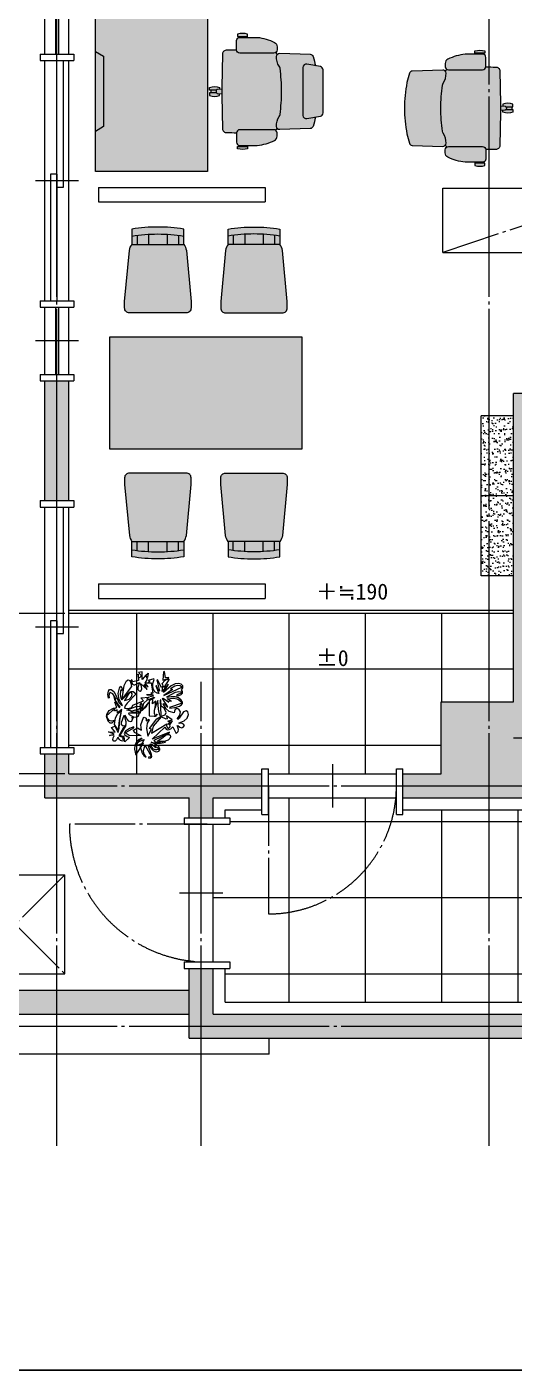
# Model space of a CAD drawing. Header units: millimetres. Extents: x 11317 to 32317, y 8490 to 23340.
# Drawn here: x 15983 to 19026, y 8490 to 16876 of the extents above; entities that cross this region are included whole.
import ezdxf

# ---------------------------------------------------------------- set-up
doc = ezdxf.new("R2010")
doc.units = ezdxf.units.MM
doc.header["$LTSCALE"] = 25
doc.linetypes.add('1点鎖線15', pattern=[18, 15, -1.125, 0.75, -1.125])
doc.linetypes.add('JIS_08_50', pattern=[53, 50, -1.125, 0.75, -1.125])
doc.layers.add('サイズ', color=6, linetype='Continuous', plot=False)
for name, color, linetype, lineweight in [('基準線', 1, 'JIS_08_50', 9), ('壁', 4, 'Continuous', 13), ('室名', 2, 'Continuous', 9), ('家具', 6, 'Continuous', 9), ('建具', 2, 'Continuous', 9), ('文字', 2, 'Continuous', 9), ('植栽', 3, 'Continuous', 9), ('見下げ', 3, 'Continuous', 9), ('間仕切', 2, 'Continuous', 9), ('雑', 6, 'Continuous', 9)]:
    doc.layers.add(name, color=color, linetype=linetype, lineweight=lineweight)
doc.styles.get("Standard").update_dxf_attribs({"font": 'MS Mincho.ttf', "width": 0.8})
doc.styles.add('ゴシック', font='MS Gothic.ttf')
doc.dimstyles.new('1-50', dxfattribs={"dimscale": 50, "dimtxt": 3, "dimasz": 0.75, "dimexe": 0, "dimexo": 0.5, "dimgap": 0.25, "dimtad": 1, "dimdec": 0, "dimdsep": 46, "dimlunit": 6, "dimtxsty": 'ゴシック', "dimblk1": 'DOT', "dimblk2": 'DOT', "dimsah": 1, "dimcen": 0.75, "dimadec": 0, "dimazin": 0, "dimtfac": 1, "dimtdec": 0, "dimtmove": 2, "dimatfit": 3, "dimldrblk": 'DOT', "dimfxl": 0, "dimtolj": 1, "dimtzin": 0, "dimlwd": 5, "dimlwe": 5, "dimarcsym": 0})

# ---------------------------------------------------------------- blocks, each defined once
blk = doc.blocks.new('*U14')
at = {"color": 0, "linetype": 'ByBlock', "lineweight": -2}
for points in [[(0, 600, -0.047458), (160.1, 584.2, -0.020178), (218.1, 569.5, -0.319451), (232.2, 551.2), (238.4, 361.1, -0.417291), (218.8, 340.4, -0.151809), (156.7, 358.2, 0.113964), (144.1, 362.9, 0.028395), (0, 373, 0.028395), (-144.1, 362.9, 0.113964), (-156.7, 358.2, -0.151809), (-218.8, 340.4, -0.417291), (-238.4, 361.1), (-232.2, 551.2, -0.319451), (-218.1, 569.5, -0.020178), (-160.1, 584.2, -0.047458)], [(-279.2, 345.2), (-259.4, 345.2, -0.414214), (-239.4, 325.2), (-239.4, 111.7, -0.414214), (-259.4, 91.7), (-317.7, 91.7, -0.371125), (-337.5, 108.7), (-337.5, 221, -0.087014), (-306.1, 328.5, -0.285598)], [(279.2, 345.2), (259.4, 345.2, 0.414214), (239.4, 325.2), (239.4, 111.7, 0.414214), (259.4, 91.7), (317.7, 91.7, 0.371125), (337.5, 108.7), (337.5, 221, 0.087014), (306.1, 328.5, 0.285598)]]:
    blk.add_lwpolyline(points, format="xyb", close=True, dxfattribs=at)
for points in [[(-231.6, 345.5, 0.036161), (-241.8, 334.8)], [(231.6, 345.5, -0.036161), (241.8, 334.8)], [(-337.5, 160.1), (-357.7, 160.1, 0.132155), (-357.7, 97.5), (-343.1, 97.5), (-343.1, 160.1)], [(-258.2, 91.8, -0.002949), (-257, 30.8, 0.426675), (-233.1, 3.9), (-26.8, 0), (26.8, 0), (233.1, 3.9, 0.426675), (257, 30.8, -0.002949), (258.2, 91.8)], [(337.5, 160.1), (357.7, 160.1, -0.132155), (357.7, 97.5), (343.1, 97.5), (343.1, 160.1)], [(-14.5, 0), (-12.9, -29.8, 0.271847), (0, -36.8, 0.271847), (12.9, -29.8), (14.5, 0)], [(-8.5, -34.4), (-8.5, -77.2), (-25, -77.2, -0.186325), (-25, -15), (-13.7, -15)], [(8.5, -34.4), (8.5, -77.2), (25, -77.2, 0.186325), (25, -15), (13.7, -15)]]:
    blk.add_lwpolyline(points, format="xyb", dxfattribs=at)
for points in [[(-337.2, 107.3), (-343.1, 107.3)], [(337.2, 107.3), (343.1, 107.3)], [(-8.5, -70.1), (8.5, -70.1)]]:
    blk.add_lwpolyline(points, dxfattribs=at)
blk = doc.blocks.new('*U12')
at = {"color": 0, "linetype": 'ByBlock', "lineweight": -2}
blk.add_lwpolyline([(0, 535.4, 0.045154), (-161.5, 522.6), (-161.5, 427.3), (161.5, 427.3), (161.5, 522.6, 0.045154)], format="xyb", close=True, dxfattribs=at)
for points in [[(161.5, 427.3, -0.135443), (177.9, 389.8), (207.5, 70.6), (207.5, 30, -0.414889), (177.4, 0), (-177.4, 0, -0.414889), (-207.5, 30), (-207.5, 70.6), (-177.9, 389.8, -0.135443), (-161.5, 427.3)], [(-161.5, 479.6, -0.035347), (0, 492.3, -0.035347), (161.5, 479.6)]]:
    blk.add_lwpolyline(points, format="xyb", dxfattribs=at)
for points in [[(-128.9, 484), (-128.9, 427.3)], [(-57.6, 490.4), (-57.6, 427.3)], [(57.6, 490.4), (57.6, 427.3)], [(128.9, 484), (128.9, 427.3)]]:
    blk.add_lwpolyline(points, dxfattribs=at)
blk = doc.blocks.new('*U15')
at = {"color": 0, "linetype": 'ByBlock', "lineweight": -2}
for points in [[(134.8, 631.8), (-134.8, 631.8, 0.363756), (-154.5, 615.2), (-169.6, 529.7, 0.466538), (-149.9, 506.2), (149.9, 506.2, 0.466538), (169.6, 529.7), (154.5, 615.2, 0.363756), (134.8, 631.8)], [(159.9, 584.2, -0.000032), (160.1, 584.2, -0.020178), (218.1, 569.5, -0.319451), (232.2, 551.2), (238.4, 361.1, -0.417291), (218.8, 340.4, -0.151809), (156.7, 358.2, 0.113964), (144.1, 362.9, 0.028395), (0, 373, 0.028395), (-144.1, 362.9, 0.113964), (-156.7, 358.2, -0.151809), (-218.8, 340.4, -0.417291), (-238.4, 361.1), (-232.2, 551.2, -0.319451), (-218.1, 569.5, -0.020178), (-160.1, 584.2, -0.000032), (-159.9, 584.2)], [(-231.6, 345.5, 0.036161), (-241.8, 334.8)], [(231.6, 345.5, -0.036161), (241.8, 334.8)], [(-337.5, 160.1), (-357.7, 160.1, 0.132155), (-357.7, 97.5), (-343.1, 97.5), (-343.1, 160.1)], [(-258.2, 91.8, -0.002949), (-257, 30.8, 0.426675), (-233.1, 3.9), (-26.8, 0), (26.8, 0), (233.1, 3.9, 0.426675), (257, 30.8, -0.002949), (258.2, 91.8)], [(337.5, 160.1), (357.7, 160.1, -0.132155), (357.7, 97.5), (343.1, 97.5), (343.1, 160.1)], [(-14.5, 0), (-12.9, -29.8, 0.271847), (0, -36.8, 0.271847), (12.9, -29.8), (14.5, 0)], [(-8.5, -34.4), (-8.5, -77.2), (-25, -77.2, -0.186325), (-25, -15), (-13.7, -15)], [(8.5, -34.4), (8.5, -77.2), (25, -77.2, 0.186325), (25, -15), (13.7, -15)]]:
    blk.add_lwpolyline(points, format="xyb", dxfattribs=at)
for points in [[(-279.2, 345.2), (-259.4, 345.2, -0.414214), (-239.4, 325.2), (-239.4, 111.7, -0.414214), (-259.4, 91.7), (-317.7, 91.7, -0.371125), (-337.5, 108.7), (-337.5, 221, -0.087014), (-306.1, 328.5, -0.285598)], [(279.2, 345.2), (259.4, 345.2, 0.414214), (239.4, 325.2), (239.4, 111.7, 0.414214), (259.4, 91.7), (317.7, 91.7, 0.371125), (337.5, 108.7), (337.5, 221, 0.087014), (306.1, 328.5, 0.285598)]]:
    blk.add_lwpolyline(points, format="xyb", close=True, dxfattribs=at)
for points in [[(-337.2, 107.3), (-343.1, 107.3)], [(337.2, 107.3), (343.1, 107.3)], [(-8.5, -70.1), (8.5, -70.1)]]:
    blk.add_lwpolyline(points, dxfattribs=at)
blk = doc.blocks.new('樹木平面（CAD素材.com）d3dfde2f')
at = {"color": 0, "linetype": 'ByBlock', "lineweight": -2}
for points in [[(-295, 156), (-271, 325), (-241, 381), (-220, 393), (-201, 385), (-186, 355), (-180, 312), (-295, 156), (-295, 157)], [(-13, 341), (31, 309), (-7, 353), (21, 404), (0, 455), (-45, 397), (-47, 496), (-92, 487), (-55, 443), (-77, 424), (-86, 420), (-94, 466), (-92, 388), (-163, 368), (-173, 394), (-182, 390), (-174, 353), (-165, 339), (-152, 331), (-136, 332), (-81, 361), (-102, 301), (-99, 276), (-85, 257), (-69, 253), (-58, 261), (-50, 282), (-53, 310), (-65, 349), (15, 273), (-21, 337)], [(-54, -334), (-51, -343), (-98, -372), (-95, -380), (-19, -349), (-70, -439), (-44, -521), (-24, -552), (4, -570), (-25, -525), (-31, -486), (-18, -444), (-7, -425), (70, -566), (34, -572), (39, -584), (59, -580), (70, -570), (74, -563), (71, -538), (41, -458), (31, -419), (39, -415), (70, -466), (91, -486), (116, -499), (139, -503), (163, -496), (173, -481), (174, -469), (164, -443), (133, -418), (66, -384), (134, -396), (182, -397), (203, -394), (244, -384), (242, -377), (129, -391), (109, -367), (105, -358), (297, -268), (294, -260), (81, -348), (237, -195), (254, -220), (270, -228), (290, -227), (313, -217), (336, -194), (380, -274), (402, -252), (408, -224), (399, -195), (392, -180), (400, -177), (424, -195), (448, -203), (468, -196), (481, -176), (472, -158), (446, -148), (417, -150), (416, -141), (479, -116), (518, -84), (532, -37), (523, -5), (503, 6), (471, -6), (415, -82), (398, -99), (395, -89), (426, -48), (434, -6), (414, 30), (386, 38), (367, 25), (356, 4), (354, -17), (291, 0), (252, 32), (216, 96), (227, 100), (265, 56), (274, 59), (210, 163), (218, 167), (286, 114), (263, 134), (320, 130), (268, 159), (348, 164), (385, 158), (412, 144), (441, 118), (452, 105), (296, 49), (300, 41), (361, 48), (420, 65), (447, 84), (457, 100), (457, 115), (442, 142), (408, 171), (365, 183), (316, 182), (265, 175), (261, 184), (370, 240), (410, 250), (440, 244), (453, 237), (383, 204), (386, 196), (413, 200), (441, 213), (456, 230), (456, 248), (445, 269), (461, 294), (461, 318), (442, 339), (408, 350), (367, 344), (316, 318), (219, 237), (280, 331), (277, 340), (205, 251), (211, 315), (195, 297), (144, 395), (136, 392), (171, 257), (162, 253), (134, 321), (126, 318), (164, 224), (142, 229), (114, 245), (95, 278), (87, 313), (88, 350), (104, 399), (100, 407), (29, 387), (51, 377), (30, 358)], [(51, 187), (96, 196), (93, 205), (15, 202), (11, 211), (69, 215), (78, 218), (62, 232), (91, 234), (71, 355), (-7, 353), (-7, 353)], [(0, 455), (30, 478), (22, 425), (0, 455)], [(224, 299), (202, 349), (237, 386), (267, 402), (290, 405), (224, 299), (224, 299)], [(286, 414), (284, 422), (245, 418), (231, 500), (222, 496), (213, 390), (286, 414), (285, 414)], [(-57, -304), (-208, -301), (-258, -269), (-149, -204), (-150, -194), (-205, -213), (-253, -246), (-270, -274), (-262, -294), (-234, -311), (-209, -320), (-206, -327), (-263, -378), (-270, -314), (-326, -303), (-245, -176), (-283, -182), (-303, -169), (-303, -136), (-272, -45), (-251, -125), (-248, -158), (-263, -194), (-284, -209), (-338, -305), (-289, -321), (-287, -351), (-284, -329), (-276, -326), (-274, -352), (-279, -365), (-292, -371), (-315, -362), (-333, -345), (-347, -325), (-354, -328), (-365, -356), (-382, -371), (-400, -370), (-412, -354), (-409, -330), (-394, -305), (-398, -296), (-456, -300), (-395, -283), (-466, -254), (-384, -260), (-428, -200), (-387, -182), (-347, -261), (-334, -210), (-326, -108), (-299, 23), (-352, -17), (-360, 20), (-391, 5), (-396, 13), (-385, 39), (-497, -58), (-473, -119), (-448, -142), (-420, -141), (-392, -114), (-428, -122), (-458, -113), (-481, -74), (-486, -38), (-459, 12), (-402, 41), (-361, 49), (-388, 117), (-378, 120), (-332, 50), (-321, 54), (-388, 149), (-396, 183), (-383, 150), (-372, 153), (-413, 218), (-444, 238), (-456, 230), (-462, 198), (-459, 168), (-468, 164), (-475, 210), (-466, 253), (-452, 272), (-432, 272), (-398, 247), (-369, 193), (-337, 113), (-313, 86), (-293, 76), (-334, 150), (-347, 223), (-331, 289), (-312, 317), (-289, 271), (-294, 261), (-309, 268), (-318, 257), (-322, 210), (-311, 165), (-301, 144), (-201, 243), (-268, 136), (-209, 154), (-176, 191), (-170, 220), (-192, 247), (-160, 247), (-120, 218), (-234, 105), (-259, 68), (-266, 39), (-217, 35), (-176, 50), (-162, 79), (-29, 134), (-61, 172), (-61, 171)], [(-61, 171), (-61, 171), (40, 178), (14, 153), (20, 144), (105, 180), (107, 170), (83, 158), (43, 134), (42, -54), (103, -60), (120, -58), (123, -62), (128, -54), (119, -58), (110, -27), (109, 16), (115, 46), (115, 47)], [(224, 199), (450, 303), (428, 321), (393, 324), (362, 315), (310, 284), (332, 274), (225, 199)], [(-393, -163), (-379, -81), (-348, -25), (-310, 7), (-335, -113), (-346, -230), (-393, -163), (-393, -163)], [(-238, 18), (-186, 36), (-112, 66), (-81, 63), (-61, 43), (-84, 30), (-177, 5), (-238, 18), (-238, 18)], [(-55, 104), (-41, 22), (-69, 18), (-72, -22), (-213, -21), (-217, -33), (-171, -57), (-154, -67), (-167, -96), (-171, -71), (-114, -67), (-92, -55), (-84, -31), (-88, -9), (-40, 17), (3, 56), (32, 110), (-37, 25), (-37, 49), (-25, 102), (20, 144), (20, 144)], [(-55, 104), (-63, 100), (-73, 78), (-54, 34), (-126, 14), (-96, 8), (-92, 0), (-141, -14), (-171, -11), (-194, 6)], [(-58, -304), (-143, -261), (-154, -234), (-106, -205), (-56, -233), (-64, -166), (-31, -76), (-21, -72), (3, -82), (6, -118), (39, -96), (42, -105), (17, -146), (7, -215), (25, -310), (70, -222), (45, -213), (139, -94), (192, -61), (241, -44), (253, -12), (230, 40), (191, 67), (189, 144), (179, 141), (187, -45), (176, -49), (156, 28), (150, 138), (123, 76), (115, 46), (124, 128), (82, 94), (86, 150), (83, 158)], [(-263, -41), (-235, -102), (-220, -118), (-192, -127), (-175, -121), (-167, -96)], [(129, -52), (141, -35), (138, -43), (134, -50), (129, -52), (130, -52)], [(-54, -334), (-85, -350), (-117, -380), (-138, -422), (-143, -470), (-127, -544), (-30, -395), (-98, -422), (-114, -408), (-93, -383)], [(139, -375), (215, -321), (242, -300), (265, -288), (290, -288), (302, -298), (306, -318), (299, -339), (280, -357), (240, -371), (139, -375), (138, -376)], [(56, -408), (65, -404), (123, -450), (118, -433), (168, -468), (156, -474), (139, -479), (119, -480), (96, -470), (75, -445), (56, -408), (57, -408)]]:
    blk.add_lwpolyline(points, dxfattribs=at)
blk.add_lwpolyline([(255, -96), (193, -69), (93, -184), (71, -273), (261, -155), (260, -180), (266, -196), (275, -207), (287, -208), (301, -196), (305, -182), (298, -168), (334, -116), (284, -164), (283, -155), (308, -126), (279, -127), (277, -119), (329, -106), (260, -56), (266, -92)], close=True, dxfattribs=at)
blk = doc.blocks.new('デスク４')
at = {"color": 0, "linetype": 'ByBlock', "lineweight": -2}
blk.add_lwpolyline([(0, 0), (1200, 0), (1200, -700), (0, -700)], close=True, dxfattribs=at)
blk = doc.blocks.new('_Dot')
at = {"color": 0, "linetype": 'ByBlock', "lineweight": -2}
blk.add_line((-0.5, 0), (-1, 0), dxfattribs=at)
at = {"color": 0, "linetype": 'ByBlock', "const_width": 0.5}
blk.add_lwpolyline([(-0.25, 0, 1), (0.25, 0, 1)], format="xyb", close=True, dxfattribs=at)
blk = doc.blocks.new('*D43')
at = {"layer": 'Defpoints', "color": 0, "transparency": 16777216}
for p in [(16245.6, 13213.1), (15789.2, 12213.1), (16245.6, 12213.1)]:
    blk.add_point(p, dxfattribs=at)
at = {"layer": '文字', "color": 0, "lineweight": 5, "transparency": 16777216}
for p, q in [((16220.6, 13213.1), (15789.2, 13213.1)), ((15789.2, 13175.6), (15789.2, 12250.6)), ((16220.6, 12213.1), (15789.2, 12213.1))]:
    blk.add_line(p, q, dxfattribs=at)
at = {"layer": '文字', "color": 0, "lineweight": 5, "transparency": 16777216, "xscale": 37.5, "yscale": 37.5, "zscale": 37.5}
for p, rotation in [((15789.2, 13213.1), 90), ((15789.2, 12213.1), 270)]:
    blk.add_blockref('_Dot', p, dxfattribs=dict(at, rotation=rotation))
at = {"layer": '文字', "color": 0, "transparency": 16777216, "insert": (15688.8, 12713.1), "char_height": 150, "attachment_point": 5, "rotation": 90}
blk.add_mtext('\\A1;1,000', dxfattribs=at)
blk = doc.blocks.new('デスク６')
at = {"color": 0, "linetype": 'ByBlock', "lineweight": -2}
for p, q in [((0, -250), (50, -280)), ((50, -280), (50, -720)), ((50, -720), (0, -750))]:
    blk.add_line(p, q, dxfattribs=at)
blk.add_lwpolyline([(0, -1000), (0, 0), (700, 0), (700, -1000)], close=True, dxfattribs=at)

msp = doc.modelspace()

# ---------------------------------------------------------------- hatches: boundary and pattern name
at = {"layer": '壁', "transparency": 33554559}
h = msp.add_hatch(color=256, dxfattribs=at)
h.dxf.hatch_style = 1
h.paths.add_polyline_path([(17950.6, 21363.1), (15020.6, 21363.1), (15020.6, 10713.1), (16995.6, 10713.1), (16995.6, 10863.1), (15170.6, 10863.1), (15170.6, 21213.1), (16095.6, 21213.1), (16095.6, 19493.1), (16245.6, 19493.1), (16245.6, 21213.1), (17950.6, 21213.1)])
h = msp.add_hatch(color=256, dxfattribs=at)
h.dxf.hatch_style = 1
h.paths.add_polyline_path([(16245.6, 17913.1), (16095.6, 17913.1), (16095.6, 17165.6), (16245.6, 17165.6)])
h.paths.add_polyline_path([(16245.6, 14665.6), (16095.6, 14665.6), (16095.6, 13918.1), (16245.6, 13918.1)])
h = msp.add_hatch(color=256, dxfattribs=at)
h.dxf.hatch_style = 1
h.paths.add_polyline_path([(18570.6, 12663.1), (18570.6, 12213.1), (18330.6, 12213.1), (18330.6, 12063.1), (19170.6, 12063.1), (19170.6, 12363.1), (19545.6, 12363.1), (19640.6, 12513.1), (19170.6, 12513.1), (19170.6, 13988.1), (20970.6, 13988.1), (20970.6, 12513.1), (20500.6, 12513.1), (20595.6, 12363.1), (20970.6, 12363.1), (20970.6, 12063.1), (21120.6, 12063.1), (21120.6, 14588.1), (20970.6, 14588.1), (20970.6, 14138.1), (19170.6, 14138.1), (19170.6, 14588.1), (19020.6, 14588.1), (19020.6, 12663.1)])
h = msp.add_hatch(color=256, dxfattribs=at)
h.dxf.hatch_style = 1
h.paths.add_polyline_path([(22090.6, 11988.1), (22765.6, 11988.1), (22765.6, 12738.1), (22090.6, 12738.1)])
h.paths.add_polyline_path([(19170.6, 10563.1), (19170.6, 10713.1), (17145.6, 10713.1), (17145.6, 10998.1), (16995.6, 10998.1), (16995.6, 10563.1)])
h.paths.add_polyline_path([(16245.6, 12213.1), (16245.6, 12338.1), (16095.6, 12338.1), (16095.6, 12063.1), (16995.6, 12063.1), (16995.6, 11938.1), (17145.6, 11938.1), (17145.6, 12063.1), (17450.6, 12063.1), (17450.6, 12213.1)])
at = {"layer": '家具', "transparency": 33554483}
h = msp.add_hatch(color=256, dxfattribs=at)
h.dxf.hatch_style = 1
h.paths.add_polyline_path([(17110.6, 16973.1), (16410.6, 16973.1), (16410.6, 16723.1), (16460.6, 16693.1), (16460.6, 16253.1), (16410.6, 16223.1), (16410.6, 15973.1), (17110.6, 15973.1)])
h.paths.add_polyline_path([(16460.6, 16693.1), (16410.6, 16723.1), (16410.6, 16223.1), (16460.6, 16253.1)], flags=17)
h = msp.add_hatch(color=256, dxfattribs=at)
h.dxf.hatch_style = 1
h.paths.add_polyline_path([(17360.7, 16830.9, 0.132155), (17298.1, 16830.9), (17298.1, 16816.3), (17360.7, 16816.3)])
h.paths.add_polyline_path([(17360.7, 16816.3), (17307.9, 16816.3), (17307.9, 16810.4, -0.018643), (17309.3, 16810.6), (17360.7, 16810.6)])
h.paths.add_polyline_path([(17421.6, 16810.6), (17309.3, 16810.6, 0.371125), (17292.3, 16790.9), (17292.3, 16732.5, 0.414214), (17312.3, 16712.5), (17525.8, 16712.5, 0.414214), (17545.8, 16732.5), (17545.8, 16752.3, 0.285598), (17529.1, 16779.2, 0.087014)])
h.paths.add_polyline_path([(17563.5, 16617.2, 0.113964), (17558.8, 16629.9, -0.151809), (17541, 16692, -0.177664), (17546, 16704.8, 0.036161), (17535.4, 16715, -0.125689), (17525.8, 16712.5), (17312.3, 16712.5, -0.397284), (17292.3, 16731.4, -0.002949), (17231.4, 16730.1, 0.426675), (17204.5, 16706.2), (17200.6, 16500), (17200.6, 16446.3), (17204.5, 16240.1, 0.426675), (17231.4, 16216.2, -0.002949), (17292.3, 16214.9, -0.397284), (17312.3, 16233.8), (17525.8, 16233.8, -0.125689), (17535.4, 16231.3, 0.036161), (17546, 16241.5, -0.177664), (17541, 16254.3, -0.151809), (17558.8, 16316.4, 0.113964), (17563.5, 16329.1, 0.028395), (17573.6, 16473.1, 0.028395)])
h.paths.add_polyline_path([(17730.3, 16642.7), (17784.8, 16633.1, 0.000032), (17784.8, 16633.2, 0.020178), (17770.1, 16691.2, 0.321753), (17751.6, 16705.3), (17561.6, 16711.5, 0.417291), (17541, 16692, 0.151809), (17558.8, 16629.9, -0.113964), (17563.5, 16617.2, -0.028395), (17573.6, 16473.1, -0.028395), (17563.5, 16329.1, -0.113964), (17558.8, 16316.4, 0.151809), (17541, 16254.3, 0.417291), (17561.6, 16234.8), (17751.7, 16241, 0.319451), (17770.1, 16255.1, 0.020178), (17784.8, 16313.1, 0.000032), (17784.8, 16313.2), (17730.3, 16303.5, -0.466538), (17706.8, 16323.2), (17706.8, 16623.1, -0.466538)])
h.paths.add_polyline_path([(17832.3, 16607.9, 0.363756), (17815.8, 16627.6), (17730.3, 16642.7, 0.466538), (17706.8, 16623.1), (17706.8, 16323.2, 0.466538), (17730.3, 16303.5), (17815.8, 16318.7, 0.363756), (17832.3, 16338.4)])
h.paths.add_polyline_path([(17545.8, 16194), (17545.8, 16213.8, 0.414214), (17525.8, 16233.8), (17312.3, 16233.8, 0.414214), (17292.3, 16213.8), (17292.3, 16155.4, 0.371125), (17309.3, 16135.6), (17421.6, 16135.6, 0.087014), (17529.1, 16167.1, 0.285598)])
h.paths.add_polyline_path([(17360.7, 16135.6), (17309.3, 16135.6, -0.018643), (17307.9, 16135.9), (17307.9, 16130), (17360.7, 16130)])
h.paths.add_polyline_path([(17360.7, 16115.4), (17360.7, 16130), (17298.1, 16130), (17298.1, 16115.4, 0.132155)])
h.paths.add_polyline_path([(17200.6, 16487.6), (17170.8, 16486.1, 0.271847), (17163.8, 16473.1, 0.271847), (17170.8, 16460.2), (17200.6, 16458.7)])
h.paths.add_polyline_path([(17185.6, 16498.2, 0.186325), (17123.4, 16498.2), (17123.4, 16481.6), (17166.2, 16481.6, -0.111974), (17170.8, 16486.1), (17185.6, 16486.8)])
h.paths.add_polyline_path([(17163.8, 16473.1, -0.15515), (17166.2, 16481.6), (17130.5, 16481.6), (17130.5, 16464.7), (17166.2, 16464.7, -0.15515)])
h.paths.add_polyline_path([(17166.2, 16464.7), (17123.4, 16464.7), (17123.4, 16448.1, 0.186325), (17185.6, 16448.1), (17185.6, 16459.4), (17170.8, 16460.2, -0.111974)])
h = msp.add_hatch(color=256, dxfattribs=at)
h.dxf.hatch_style = 1
h.paths.add_polyline_path([(18843.1, 16725.9, 0.132155), (18780.4, 16725.9), (18780.4, 16711.3), (18843.1, 16711.3)])
h.paths.add_polyline_path([(18833.3, 16711.3), (18780.4, 16711.3), (18780.4, 16705.6), (18831.8, 16705.6, -0.018643), (18833.3, 16705.4)])
h.paths.add_polyline_path([(18848.9, 16685.9, 0.371125), (18831.8, 16705.6), (18719.6, 16705.6, 0.087014), (18612.1, 16674.2, 0.285598), (18595.4, 16647.3), (18595.4, 16627.5, 0.414214), (18615.4, 16607.5), (18828.9, 16607.5, 0.414214), (18848.9, 16627.5)])
h.paths.add_polyline_path([(18936.7, 16601.2, 0.426675), (18909.8, 16625.1, -0.002949), (18848.8, 16626.4, -0.397284), (18828.9, 16607.5), (18615.4, 16607.5, -0.125689), (18605.8, 16610, 0.036161), (18595.1, 16599.8, -0.177664), (18600.2, 16587, -0.151809), (18582.4, 16524.9, 0.113964), (18577.7, 16512.2, 0.028395), (18567.6, 16368.1, 0.028395), (18577.7, 16224.1, 0.113964), (18582.4, 16211.4, -0.151809), (18600.2, 16149.3, -0.177664), (18595.1, 16136.5, 0.036161), (18605.8, 16126.3, -0.125689), (18615.4, 16128.8), (18828.9, 16128.8, -0.397284), (18848.8, 16109.9, -0.002949), (18909.8, 16111.2, 0.426675), (18936.7, 16135.1), (18940.6, 16341.3), (18940.6, 16395)])
h.paths.add_polyline_path([(19017.7, 16393.2, 0.186325), (18955.6, 16393.2), (18955.6, 16381.8), (18970.4, 16381.1, -0.111974), (18975, 16376.6), (19017.7, 16376.6)])
h.paths.add_polyline_path([(19010.7, 16376.6), (18975, 16376.6, -0.15515), (18977.4, 16368.1, -0.15515), (18975, 16359.7), (19010.7, 16359.7)])
h.paths.add_polyline_path([(19017.7, 16359.7), (18975, 16359.7, -0.111974), (18970.4, 16355.2), (18955.6, 16354.4), (18955.6, 16343.1, 0.186325), (19017.7, 16343.1)])
h.paths.add_polyline_path([(18970.4, 16381.1), (18940.6, 16382.6), (18940.6, 16353.7), (18970.4, 16355.2, 0.271847), (18977.4, 16368.1, 0.271847)])
h.paths.add_polyline_path([(18848.9, 16108.8, 0.414214), (18828.9, 16128.8), (18615.4, 16128.8, 0.414214), (18595.4, 16108.8), (18595.4, 16089, 0.285598), (18612.1, 16062.1, 0.087014), (18719.6, 16030.6), (18831.8, 16030.6, 0.371125), (18848.9, 16050.4)])
h.paths.add_polyline_path([(18833.3, 16030.9, -0.018643), (18831.8, 16030.6), (18780.4, 16030.6), (18780.4, 16025), (18833.3, 16025)])
h.paths.add_polyline_path([(18843.1, 16025), (18780.4, 16025), (18780.4, 16010.4, 0.132155), (18843.1, 16010.4)])
h.paths.add_polyline_path([(18567.6, 16368.1, -0.028395), (18577.7, 16512.2, -0.113964), (18582.4, 16524.9, 0.151809), (18600.2, 16587, 0.417291), (18579.5, 16606.5), (18389.4, 16600.3, 0.319451), (18371, 16586.2, 0.020178), (18356.4, 16528.2, 0.047458), (18340.6, 16368.1, 0.047458), (18356.4, 16208.1, 0.020178), (18371, 16150.1, 0.321753), (18389.6, 16136), (18579.5, 16129.8, 0.417291), (18600.2, 16149.3, 0.151809), (18582.4, 16211.4, -0.113964), (18577.7, 16224.1, -0.028395)])
h = msp.add_hatch(color=256, dxfattribs=at)
h.dxf.hatch_style = 1
h.paths.add_polyline_path([(16962.1, 15613.2, 0.045154), (16800.6, 15626.1, 0.045154), (16639.1, 15613.2), (16639.1, 15517.9), (16962.1, 15517.9)])
h.paths.add_polyline_path([(16978.5, 15480.5, 0.135443), (16962.1, 15517.9), (16639.1, 15517.9, 0.135443), (16622.7, 15480.5), (16593.1, 15161.2), (16593.1, 15120.6, 0.414889), (16623.1, 15090.6), (16978.1, 15090.6, 0.413538), (17008.1, 15120.6), (17008.1, 15161.2)])
h = msp.add_hatch(color=256, dxfattribs=at)
h.dxf.hatch_style = 1
h.paths.add_polyline_path([(17562.1, 15613.2, 0.045154), (17400.6, 15626.1, 0.045154), (17239.1, 15613.2), (17239.1, 15517.9), (17562.1, 15517.9)])
h.paths.add_polyline_path([(17578.5, 15480.5, 0.135443), (17562.1, 15517.9), (17239.1, 15517.9, 0.135443), (17222.7, 15480.5), (17193.1, 15161.2), (17193.1, 15120.6, 0.414889), (17223.1, 15090.6), (17578.1, 15090.6, 0.413538), (17608.1, 15120.6), (17608.1, 15161.2)])
h = msp.add_hatch(color=256, dxfattribs=at)
h.dxf.hatch_style = 1
h.paths.add_polyline_path([(16500.6, 14940.6), (16500.6, 14240.6), (17700.6, 14240.6), (17700.6, 14940.6)])
h = msp.add_hatch(color=256, dxfattribs=at)
h.dxf.hatch_style = 1
h.paths.add_polyline_path([(16962.1, 13568.1, -0.045154), (16800.6, 13555.2, -0.045154), (16639.1, 13568.1), (16639.1, 13663.4), (16962.1, 13663.4)])
h.paths.add_polyline_path([(16978.5, 13700.8, -0.135443), (16962.1, 13663.4), (16639.1, 13663.4, -0.135443), (16622.7, 13700.8), (16593.1, 14020.1), (16593.1, 14060.6, -0.414889), (16623.1, 14090.6), (16978.1, 14090.6, -0.413538), (17008.1, 14060.6), (17008.1, 14020.1)])
h = msp.add_hatch(color=256, dxfattribs=at)
h.dxf.hatch_style = 1
h.paths.add_polyline_path([(17562.1, 13568.1, -0.045154), (17400.6, 13555.2, -0.045154), (17239.1, 13568.1), (17239.1, 13663.4), (17562.1, 13663.4)])
h.paths.add_polyline_path([(17578.5, 13700.8, -0.135443), (17562.1, 13663.4), (17239.1, 13663.4, -0.135443), (17222.7, 13700.8), (17193.1, 14020.1), (17193.1, 14060.6, -0.414889), (17223.1, 14090.6), (17578.1, 14090.6, -0.413538), (17608.1, 14060.6), (17608.1, 14020.1)])
at = {"layer": '植栽'}
h = msp.add_hatch(dxfattribs=at)
h.set_pattern_fill('AR-SAND', color=256)
h.set_pattern_definition([(37.5, (0, -366.796), (-1.60003, 48.941324), [0, -38.608, 0, -43.18, 0, -41.275]), (7.5, (0, -366.796), (44.95233, 71.68251), [0, -20.828, 0, -34.798, 0, -13.335]), (327.5, (-31.24, -366.796), (79.09924, 0.14372), [0, -12.7, 0, -45.72, 0, -59.69]), (317.5, (-31.24, -366.796), (76.35565, 22.29293), [0, -6.35, 0, -29.972, 0, -34.29])])
h.paths.add_polyline_path([(19020.6, 14448.1), (18820.6, 14448.1), (18820.6, 13948.1), (19020.6, 13948.1)])
h.paths.add_polyline_path([(19020.6, 13948.1), (18820.6, 13948.1), (18820.6, 13448.1), (19020.6, 13448.1)])
at = {"layer": '雑'}
h = msp.add_hatch(dxfattribs=at)
h.set_pattern_fill('NET', color=256, scale=150)
h.set_pattern_definition([(0, (0, -466.8), (0, 476.25), []), (90, (0, -466.8), (-476.25, 3e-14), [])])
h.paths.add_polyline_path([(19670.6, 10818.1), (19670.6, 10788.1), (20170.6, 10788.1), (20170.6, 10818.1), (20210.6, 10818.1), (20210.6, 10788.1), (20630.6, 10788.1), (20630.6, 10818.1), (20670.6, 10818.1), (20670.6, 10788.1), (22540.6, 10788.1), (22540.6, 11048.1), (22510.6, 11048.1), (22510.6, 11088.1), (22615.6, 11088.1), (22615.6, 11948.1), (22510.6, 11948.1), (22510.6, 11988.1), (22090.6, 11988.1), (22090.6, 11958.1), (22050.6, 11958.1), (22050.6, 11988.1), (21180.6, 11988.1), (21180.6, 11958.1), (21140.6, 11958.1), (21140.6, 11988.1), (20915.6, 11988.1), (20915.6, 12288.1), (20565.6, 12288.1), (19595.6, 12288.1), (19245.6, 12288.1), (19245.6, 11988.1), (18330.6, 11988.1), (18330.6, 11958.1), (18290.6, 11958.1), (18290.6, 12063.1), (17490.6, 12063.1), (17490.6, 11958.1), (17450.6, 11958.1), (17450.6, 11988.1), (17220.6, 11988.1), (17220.6, 11938.1), (17250.6, 11938.1), (17250.6, 11898.1), (17145.6, 11898.1), (17145.6, 11038.1), (17250.6, 11038.1), (17250.6, 10998.1), (17220.6, 10998.1), (17220.6, 10788.1), (19170.6, 10788.1), (19170.6, 10818.1), (19210.6, 10818.1), (19210.6, 10788.1), (19630.6, 10788.1), (19630.6, 10818.1)])
h.paths.add_polyline_path([(16245.6, 13213.1), (16245.6, 12378.1), (16275.6, 12378.1), (16275.6, 12338.1), (16245.6, 12338.1), (16245.6, 12213.1), (17450.6, 12213.1), (17450.6, 12243.1), (17490.6, 12243.1), (17490.6, 12213.1), (18290.6, 12213.1), (18290.6, 12243.1), (18330.6, 12243.1), (18330.6, 12213.1), (18570.6, 12213.1), (18570.6, 12663.1), (19020.6, 12663.1), (19020.6, 13213.1)])

# ---------------------------------------------------------------- linework, layer by layer
at = {"layer": 'サイズ'}
msp.add_lwpolyline([(11317.4, 8490), (32317.4, 8490), (32317.4, 23340), (11317.4, 23340)], close=True, dxfattribs=at)
at = {"layer": '基準線'}
for p, q in [((16170.6, 9890.6), (16170.6, 21963.1)), ((18870.6, 9890.6), (18870.6, 21963.1)), ((17070.6, 9890.6), (17070.6, 12787.1)), ((19020.6, 12438.1), (21352.8, 12438.1)), ((13970.6, 12138.1), (23261.5, 12138.1)), ((13970.6, 10638.1), (23261.5, 10638.1))]:
    msp.add_line(p, q, dxfattribs=at)
at = {"layer": '壁'}
for p, q in [((16095.6, 16705.6), (16095.6, 17125.6)), ((16245.6, 16705.6), (16245.6, 17125.6)), ((16095.6, 15165.6), (16095.6, 16665.6)), ((16095.6, 15165.6), (16095.6, 16665.6)), ((16245.6, 15165.6), (16245.6, 16665.6)), ((16245.6, 15165.6), (16245.6, 16665.6)), ((16095.6, 14705.6), (16095.6, 15125.6)), ((16245.6, 14705.6), (16245.6, 15125.6)), ((16095.6, 13918.1), (16095.6, 14665.6)), ((16245.6, 13918.1), (16245.6, 14665.6)), ((19020.6, 12663.1), (19020.6, 14588.1)), ((19170.6, 14588.1), (19020.6, 14588.1)), ((16095.6, 12378.1), (16095.6, 13878.1)), ((16245.6, 12378.1), (16245.6, 13878.1)), ((18570.6, 12213.1), (18570.6, 12663.1)), ((18570.6, 12663.1), (19020.6, 12663.1)), ((16095.6, 12063.1), (16095.6, 12338.1)), ((16245.6, 12213.1), (16245.6, 12338.1)), ((16245.6, 12213.1), (17450.6, 12213.1)), ((17490.6, 12213.1), (18290.6, 12213.1)), ((18330.6, 12213.1), (18570.6, 12213.1)), ((16095.6, 12063.1), (16995.6, 12063.1)), ((16995.6, 11938.1), (16995.6, 12063.1)), ((17145.6, 12063.1), (17450.6, 12063.1)), ((17145.6, 11938.1), (17145.6, 12063.1)), ((17490.6, 12063.1), (18290.6, 12063.1)), ((18330.6, 12063.1), (19170.6, 12063.1)), ((17220.6, 11988.1), (17450.6, 11988.1)), ((17220.6, 11938.1), (17220.6, 11988.1)), ((18330.6, 11988.1), (19245.6, 11988.1)), ((16995.6, 11038.1), (16995.6, 11898.1)), ((17145.6, 11038.1), (17145.6, 11898.1)), ((16995.6, 10563.1), (16995.6, 10998.1)), ((17145.6, 10713.1), (17145.6, 10998.1)), ((17220.6, 10788.1), (17220.6, 10998.1)), ((15170.6, 10863.1), (16995.6, 10863.1)), ((17220.6, 10788.1), (19170.6, 10788.1)), ((15020.6, 10713.1), (16995.6, 10713.1)), ((17145.6, 10713.1), (19170.6, 10713.1)), ((16995.6, 10563.1), (19170.6, 10563.1)), ((17495.6, 10463.1), (17495.6, 10563.1)), ((17495.6, 10463.1), (14470.6, 10463.1))]:
    msp.add_line(p, q, dxfattribs=at)
at = {"layer": '家具'}
for p, q in [((18580.6, 15468.1), (18580.6, 15868.1)), ((18580.6, 15868.1), (19780.6, 15868.1)), ((18580.6, 15468.1), (19780.6, 15468.1))]:
    msp.add_line(p, q, dxfattribs=at)
at = {"layer": '家具', "linetype": '1点鎖線15'}
msp.add_line((19780.6, 15868.1), (18580.6, 15468.1), dxfattribs=at)
at = {"layer": '建具'}
for p, q in [((16160.6, 17125.6), (16160.6, 16705.6)), ((16180.6, 17125.6), (16180.6, 16705.6)), ((16065.6, 16705.6), (16065.6, 16665.6)), ((16065.6, 16705.6), (16275.6, 16705.6)), ((16275.6, 16705.6), (16275.6, 16665.6)), ((16065.6, 16665.6), (16275.6, 16665.6)), ((16170.6, 15875.6), (16170.6, 16665.6)), ((16210.6, 15875.6), (16210.6, 16665.6)), ((16130.6, 15955.6), (16130.6, 15165.6)), ((16170.6, 15955.6), (16130.6, 15955.6)), ((16170.6, 15955.6), (16170.6, 15165.6)), ((16305.6, 15915.6), (16035.6, 15915.6)), ((16170.6, 15875.6), (16210.6, 15875.6)), ((16065.6, 15165.6), (16275.6, 15165.6)), ((16065.6, 15165.6), (16065.6, 15125.6)), ((16065.6, 15125.6), (16275.6, 15125.6)), ((16160.6, 15125.6), (16160.6, 14705.6)), ((16180.6, 15125.6), (16180.6, 14705.6)), ((16275.6, 15165.6), (16275.6, 15125.6)), ((16305.6, 14915.6), (16035.6, 14915.6)), ((16065.6, 14705.6), (16065.6, 14665.6)), ((16065.6, 14705.6), (16275.6, 14705.6)), ((16275.6, 14705.6), (16275.6, 14665.6)), ((16065.6, 14665.6), (16275.6, 14665.6)), ((16065.6, 13918.1), (16275.6, 13918.1)), ((16065.6, 13918.1), (16065.6, 13878.1)), ((16065.6, 13878.1), (16275.6, 13878.1)), ((16170.6, 13088.1), (16170.6, 13878.1)), ((16210.6, 13088.1), (16210.6, 13878.1)), ((16275.6, 13918.1), (16275.6, 13878.1)), ((16130.6, 13168.1), (16130.6, 12378.1)), ((16170.6, 13168.1), (16130.6, 13168.1)), ((16170.6, 13168.1), (16170.6, 12378.1)), ((16305.6, 13128.1), (16035.6, 13128.1)), ((16170.6, 13088.1), (16210.6, 13088.1)), ((16065.6, 12378.1), (16275.6, 12378.1)), ((16065.6, 12378.1), (16065.6, 12338.1)), ((16065.6, 12338.1), (16275.6, 12338.1)), ((16275.6, 12378.1), (16275.6, 12338.1)), ((17890.6, 12273.1), (17890.6, 12003.1)), ((17450.6, 11958.1), (17450.6, 12243.1)), ((17450.6, 12243.1), (17490.6, 12243.1)), ((17490.6, 11958.1), (17490.6, 12243.1)), ((18290.6, 11958.1), (18290.6, 12243.1)), ((18290.6, 12243.1), (18330.6, 12243.1)), ((18330.6, 11958.1), (18330.6, 12243.1)), ((16965.6, 11938.1), (17250.6, 11938.1)), ((16965.6, 11938.1), (16965.6, 11898.1)), ((17250.6, 11938.1), (17250.6, 11898.1)), ((17450.6, 11958.1), (17490.6, 11958.1)), ((18290.6, 11958.1), (18330.6, 11958.1)), ((16965.6, 11898.1), (17250.6, 11898.1)), ((17205.6, 11468.1), (16935.6, 11468.1)), ((16965.6, 11038.1), (17250.6, 11038.1)), ((16965.6, 11038.1), (16965.6, 10998.1)), ((16965.6, 10998.1), (17250.6, 10998.1)), ((17250.6, 11038.1), (17250.6, 10998.1))]:
    msp.add_line(p, q, dxfattribs=at)
at = {"layer": '建具', "linetype": '1点鎖線15'}
for p, q in [((17490.6, 12138.1), (17490.6, 11338.1)), ((17108.1, 11898.1), (16248.1, 11898.1))]:
    msp.add_line(p, q, dxfattribs=at)
for centre, radius, start, end in [((17490.6, 12138.1), 800, 270, 0), ((17108.1, 11898.1), 860, 180, 270)]:
    msp.add_arc(centre, radius, start, end, dxfattribs=at)
at = {"layer": '植栽'}
for p, q in [((19020.6, 14448.1), (18820.6, 14448.1)), ((18820.6, 13448.1), (18820.6, 14448.1)), ((19020.6, 13948.1), (18820.6, 13948.1)), ((19020.6, 13448.1), (18820.6, 13448.1))]:
    msp.add_line(p, q, dxfattribs=at)
at = {"layer": '見下げ'}
for p, q in [((19020.6, 13233.1), (16245.6, 13233.1)), ((19020.6, 13213.1), (16245.6, 13213.1))]:
    msp.add_line(p, q, dxfattribs=at)
at = {"layer": '間仕切'}
for p, q in [((16430.6, 15873.1), (17470.6, 15873.1)), ((16430.6, 15873.1), (16430.6, 15783.1)), ((17470.6, 15873.1), (17470.6, 15783.1)), ((16430.6, 15783.1), (17470.6, 15783.1)), ((16430.6, 13398.1), (17470.6, 13398.1)), ((16430.6, 13398.1), (16430.6, 13308.1)), ((17470.6, 13398.1), (17470.6, 13308.1)), ((16430.6, 13308.1), (17470.6, 13308.1))]:
    msp.add_line(p, q, dxfattribs=at)
at = {"layer": '雑'}
for p, q in [((15600.6, 11583.1), (16220.6, 11583.1)), ((16220.6, 10963.1), (16220.6, 11583.1)), ((15600.6, 10963.1), (16220.6, 10963.1))]:
    msp.add_line(p, q, dxfattribs=at)
at = {"layer": '雑', "linetype": '1点鎖線15'}
for p, q in [((15600.6, 11583.1), (16220.6, 10963.1)), ((16220.6, 11583.1), (15600.6, 10963.1))]:
    msp.add_line(p, q, dxfattribs=at)

# ---------------------------------------------------------------- block references
at = {"layer": '家具'}
for name, p in [('デスク６', (16410.6, 16973.1)), ('*U12', (16800.6, 15090.6)), ('デスク４', (16500.6, 14940.6))]:
    msp.add_blockref(name, p, dxfattribs=at)
for name, p, rotation in [('*U15', (17200.6, 16473.1), 270), ('*U12', (17400.6, 14090.6), 180)]:
    msp.add_blockref(name, p, dxfattribs=dict(at, rotation=rotation))
at = {"layer": '家具', "xscale": -1}
for name, p, rotation in [('*U14', (18940.6, 16368.1), 90), ('*U12', (16800.6, 14090.6), 180)]:
    msp.add_blockref(name, p, dxfattribs=dict(at, rotation=rotation))
msp.add_blockref('*U12', (17400.6, 15090.6), dxfattribs=at)
at = {"layer": '植栽', "color": 100, "xscale": 0.5, "yscale": 0.5, "zscale": 0.5}
msp.add_blockref('樹木平面（CAD素材.com）d3dfde2f', (16725.6, 12602.2), dxfattribs=at)

# ---------------------------------------------------------------- texts
at = {"layer": '室名'}
for s, p in [('＋≒190', (17788, 13300.7)), ('±0', (17788, 12885.8))]:
    msp.add_text(s, height=100, dxfattribs=at).set_placement(p)

# ---------------------------------------------------------------- dimensions: what is measured, and where the dimension line sits
at = {"layer": '文字'}
dim = msp.add_linear_dim(base=(15789.2, 12213.1), p1=(16245.6, 13213.1), p2=(16245.6, 12213.1), angle=90, dimstyle='1-50', override={"dimtxsty": 'Standard'}, dxfattribs=at)
dim.commit()
dim.dimension.update_dxf_attribs({"geometry": '*D43', "text_midpoint": (15688.8, 12713.1)})

doc.saveas('drawing.dxf')
